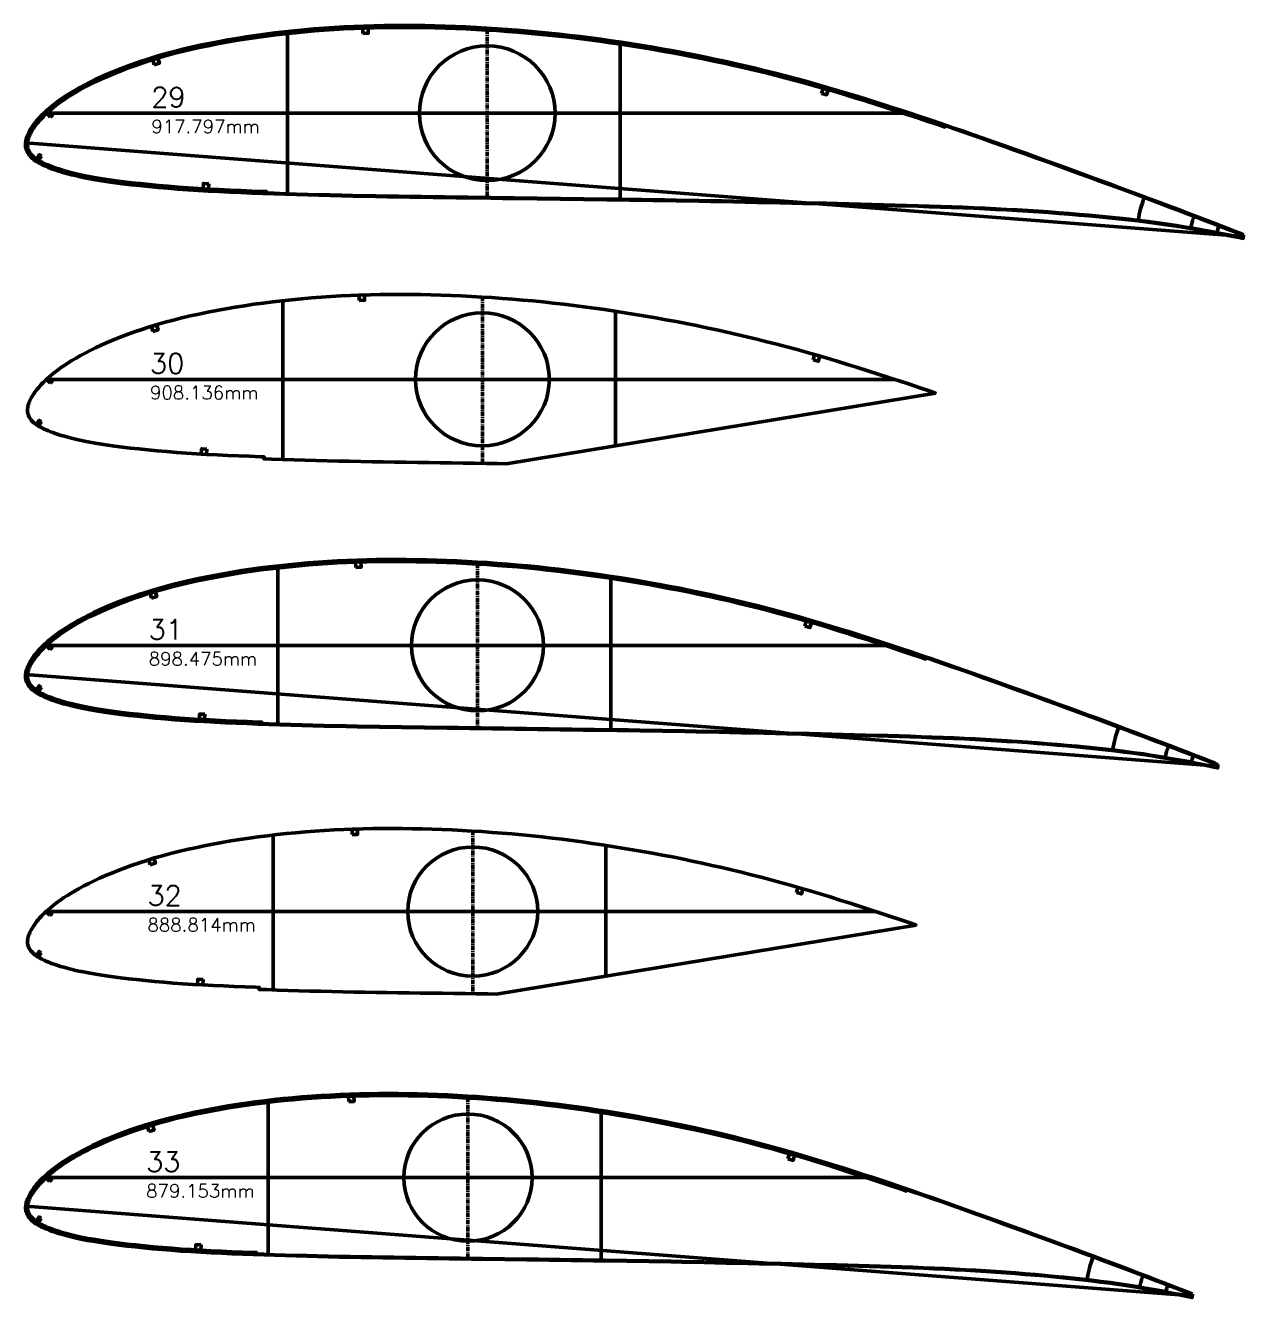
# Model space of a CAD drawing. Header units: metres. Extents: x -3 to 1074, y -15727 to -22.
# Drawn here: x -3 to 912, y -6790 to -5834 of the extents above; entities that cross this region are included whole.
import ezdxf
from ezdxf.enums import TextEntityAlignment as Align

# ---------------------------------------------------------------- set-up
doc = ezdxf.new("R2010")
doc.units = ezdxf.units.M
doc.linetypes.add('CENTER', pattern=[5.08, 3.175, -0.635, 0.635, -0.635])
for name, color, linetype, lineweight in [('FoilLayer', 7, 'Continuous', 50), ('StringerLayer', 7, 'Continuous', 50), ('SubLayer', 7, 'Continuous', 50), ('TextLayer', 7, 'Continuous', 50)]:
    doc.layers.add(name, color=color, linetype=linetype, lineweight=lineweight)
doc.styles.add('MSゴシック', font='romans')

msp = doc.modelspace()

# ---------------------------------------------------------------- linework, layer by layer
at = {"layer": 'FoilLayer'}
for points in [[(912.46, -5991.34), (909.73, -5990.22), (905.34, -5988.52), (900.58, -5986.64), (895.39, -5984.62), (889.72, -5982.46), (883.63, -5980.13), (877.18, -5977.66), (870.43, -5975.09), (863.49, -5972.44), (856.47, -5969.79), (849.41, -5967.18), (842.24, -5964.47), (834.99, -5961.72), (827.62, -5958.98), (820.12, -5956.21), (812.5, -5953.42), (804.73, -5950.57), (796.84, -5947.68), (788.86, -5944.77), (780.82, -5941.83), (772.76, -5938.89), (764.69, -5935.95), (756.62, -5933.03), (748.56, -5930.11), (740.5, -5927.22), (732.46, -5924.34), (724.44, -5921.48), (716.46, -5918.65), (708.5, -5915.86), (700.54, -5913.09), (692.6, -5910.35), (684.68, -5907.64), (676.78, -5904.97), (668.89, -5902.33), (661, -5899.72), (653.12, -5897.15), (645.23, -5894.6), (637.37, -5892.09), (629.56, -5889.61), (621.8, -5887.2), (614.09, -5884.84), (606.41, -5882.54), (598.76, -5880.3), (591.11, -5878.11), (583.48, -5875.98), (575.86, -5873.91), (568.25, -5871.89), (560.64, -5869.93), (553.02, -5868.03), (545.39, -5866.18), (537.75, -5864.38), (530.09, -5862.63), (522.42, -5860.93), (514.73, -5859.28), (507.03, -5857.69), (499.32, -5856.15), (491.59, -5854.65), (483.83, -5853.21), (476.05, -5851.81), (468.26, -5850.46), (460.46, -5849.16), (452.65, -5847.9), (444.85, -5846.69), (437.05, -5845.54), (429.26, -5844.44), (421.47, -5843.39), (413.69, -5842.39), (405.91, -5841.45), (398.13, -5840.57), (390.36, -5839.74), (382.58, -5838.97), (374.81, -5838.25), (367.04, -5837.59), (359.27, -5836.98), (351.5, -5836.44), (343.72, -5835.94), (335.94, -5835.5), (328.17, -5835.12), (320.41, -5834.79), (312.66, -5834.52), (304.92, -5834.31), (297.19, -5834.16), (289.48, -5834.06), (281.81, -5834.01), (274.18, -5834.03), (266.6, -5834.11), (259.06, -5834.26), (251.55, -5834.49), (244.04, -5834.79), (236.55, -5835.16), (229.07, -5835.59), (221.61, -5836.09), (214.17, -5836.66), (206.77, -5837.3), (199.4, -5838.01), (192.07, -5838.78), (184.79, -5839.62), (177.55, -5840.54), (170.37, -5841.52), (163.25, -5842.58), (156.19, -5843.71), (149.18, -5844.92), (142.22, -5846.21), (135.35, -5847.54), (128.6, -5848.93), (121.99, -5850.39), (115.5, -5851.92), (109.15, -5853.52), (102.92, -5855.2), (96.82, -5856.96), (90.85, -5858.78), (85.03, -5860.67), (79.37, -5862.6), (73.89, -5864.59), (68.59, -5866.62), (63.49, -5868.66), (58.63, -5870.7), (54.02, -5872.74), (49.66, -5874.75), (45.57, -5876.75), (41.74, -5878.73), (38.15, -5880.67), (34.81, -5882.56), (31.7, -5884.41), (28.8, -5886.2), (26.13, -5887.94), (23.64, -5889.63), (21.35, -5891.27), (19.23, -5892.88), (17.26, -5894.43), (15.43, -5895.95), (13.74, -5897.41), (12.17, -5898.84), (10.71, -5900.22), (9.35, -5901.57), (8.1, -5902.88), (6.93, -5904.16), (5.85, -5905.41), (4.85, -5906.63), (3.92, -5907.82), (3.07, -5908.98), (2.28, -5910.13), (1.54, -5911.24), (0.85, -5912.32), (0.24, -5913.4), (-0.3, -5914.46), (-0.8, -5915.5), (-1.26, -5916.52), (-1.65, -5917.52), (-1.97, -5918.52), (-2.24, -5919.5), (-2.46, -5920.47), (-2.63, -5921.42), (-2.74, -5922.36), (-2.8, -5923.28), (-2.79, -5924.22), (-2.71, -5925.17), (-2.54, -5926.12), (-2.3, -5927.07), (-1.97, -5928.01), (-1.56, -5928.94), (-1.07, -5929.86), (-0.49, -5930.75), (0.17, -5931.62), (0.9, -5932.47), (1.71, -5933.3), (2.59, -5934.1), (3.54, -5934.89), (4.56, -5935.65), (5.66, -5936.39), (6.84, -5937.1), (8.11, -5937.8), (9.45, -5938.48), (10.88, -5939.16), (12.4, -5939.85), (14.02, -5940.53), (15.75, -5941.22), (17.59, -5941.91), (19.55, -5942.61), (21.66, -5943.31), (23.93, -5944.01), (26.37, -5944.71), (29, -5945.43), (31.84, -5946.17), (34.91, -5946.92), (38.23, -5947.68), (41.84, -5948.44), (45.75, -5949.19), (49.99, -5949.94), (54.61, -5950.69), (59.6, -5951.45), (64.97, -5952.22), (70.7, -5952.97), (76.8, -5953.69), (83.25, -5954.4), (90.03, -5955.08), (97.08, -5955.75), (104.33, -5956.4), (111.73, -5957.01), (119.25, -5957.56), (126.92, -5958.05), (134.74, -5958.49), (142.71, -5958.91), (150.79, -5959.29), (158.97, -5959.65), (167.26, -5959.98), (175.63, -5960.31), (184.04, -5960.62), (192.45, -5960.92), (200.86, -5961.2), (209.29, -5961.44), (217.76, -5961.67), (226.27, -5961.88), (234.8, -5962.08), (243.32, -5962.28), (251.82, -5962.45), (260.35, -5962.59), (268.92, -5962.72), (277.52, -5962.84), (286.15, -5962.97), (294.79, -5963.1), (303.44, -5963.23), (312.12, -5963.35), (320.81, -5963.46), (329.52, -5963.58), (338.22, -5963.7), (346.93, -5963.83), (355.63, -5963.96), (364.33, -5964.08), (373.03, -5964.2), (381.73, -5964.31), (390.43, -5964.43), (399.14, -5964.55), (407.85, -5964.67), (416.55, -5964.8), (425.25, -5964.91), (433.95, -5965.03), (442.65, -5965.14), (451.35, -5965.25), (460.03, -5965.37), (468.7, -5965.49), (477.37, -5965.63), (486.04, -5965.77), (494.7, -5965.91), (503.35, -5966.07), (511.99, -5966.23), (520.63, -5966.41), (529.29, -5966.6), (537.97, -5966.8), (546.66, -5966.99), (555.35, -5967.17), (564.03, -5967.36), (572.71, -5967.55), (581.39, -5967.74), (590.07, -5967.95), (598.75, -5968.15), (607.41, -5968.35), (616.06, -5968.55), (624.69, -5968.76), (633.3, -5968.98), (641.91, -5969.22), (650.54, -5969.47), (659.15, -5969.71), (667.72, -5969.96), (676.22, -5970.22), (684.67, -5970.5), (693.08, -5970.81), (701.45, -5971.12), (709.74, -5971.45), (717.95, -5971.82), (726.1, -5972.23), (734.24, -5972.68), (742.35, -5973.16), (750.39, -5973.62), (758.27, -5974.08), (765.99, -5974.62), (773.69, -5975.25), (781.39, -5975.88), (789.01, -5976.49), (796.53, -5977.15), (804.01, -5977.9), (811.47, -5978.64), (818.85, -5979.34), (826.12, -5980.09), (833.35, -5980.96), (840.64, -5981.89), (847.88, -5982.82), (854.93, -5983.76), (861.83, -5984.83), (868.69, -5985.97), (875.43, -5987.13), (881.93, -5988.26), (888.13, -5989.38), (893.99, -5990.49), (899.48, -5991.53), (904.58, -5992.53), (909.28, -5993.47), (912.19, -5994.08)], [(912.29, -5991.75), (909.57, -5990.64), (905.17, -5988.94), (900.42, -5987.06), (895.23, -5985.04), (889.56, -5982.88), (883.47, -5980.56), (877.02, -5978.08), (870.27, -5975.51), (863.33, -5972.86), (856.32, -5970.22), (849.25, -5967.6), (842.08, -5964.89), (834.84, -5962.14), (827.46, -5959.4), (819.97, -5956.63), (812.34, -5953.84), (804.58, -5950.99), (796.69, -5948.1), (788.7, -5945.19), (780.67, -5942.25), (772.6, -5939.31), (764.53, -5936.37), (756.47, -5933.45), (748.41, -5930.54), (740.35, -5927.64), (732.31, -5924.76), (724.29, -5921.9), (716.31, -5919.08), (708.35, -5916.28), (700.39, -5913.51), (692.45, -5910.77), (688.53, -5909.43), (688.19, -5910.42), (684.2, -5909.06), (676.3, -5906.39), (668.42, -5903.75), (660.54, -5901.15), (652.66, -5898.58), (644.78, -5896.03), (636.92, -5893.52), (629.11, -5891.05), (621.36, -5888.63), (613.66, -5886.27), (605.99, -5883.98), (598.34, -5881.74), (590.71, -5879.56), (583.09, -5877.43), (575.48, -5875.36), (567.87, -5873.34), (560.27, -5871.38), (552.67, -5869.48), (545.05, -5867.64), (537.42, -5865.84), (529.77, -5864.09), (522.1, -5862.4), (514.43, -5860.75), (506.74, -5859.16), (499.04, -5857.62), (491.32, -5856.13), (483.57, -5854.69), (475.8, -5853.29), (468.01, -5851.94), (460.22, -5850.64), (452.42, -5849.38), (444.63, -5848.18), (436.84, -5847.02), (429.06, -5845.92), (421.28, -5844.88), (413.51, -5843.88), (405.74, -5842.94), (397.97, -5842.06), (390.21, -5841.23), (382.45, -5840.46), (374.69, -5839.74), (366.93, -5839.08), (359.17, -5838.48), (351.4, -5837.93), (343.63, -5837.44), (335.87, -5837), (328.11, -5836.62), (320.36, -5836.29), (312.62, -5836.02), (304.89, -5835.81), (297.17, -5835.66), (289.47, -5835.56), (281.81, -5835.51), (274.19, -5835.53), (266.63, -5835.61), (259.11, -5835.76), (251.61, -5835.99), (244.12, -5836.29), (236.63, -5836.66), (229.17, -5837.09), (221.72, -5837.59), (214.3, -5838.16), (206.91, -5838.79), (199.56, -5839.5), (192.24, -5840.27), (184.97, -5841.11), (177.76, -5842.02), (170.59, -5843), (163.49, -5844.06), (156.45, -5845.19), (149.45, -5846.4), (142.51, -5847.68), (135.65, -5849.01), (128.92, -5850.4), (122.33, -5851.85), (115.87, -5853.37), (109.54, -5854.97), (103.34, -5856.65), (97.26, -5858.39), (91.32, -5860.21), (85.52, -5862.08), (79.88, -5864.01), (74.42, -5865.99), (69.15, -5868.01), (64.07, -5870.04), (59.24, -5872.08), (54.65, -5874.1), (50.32, -5876.1), (46.26, -5878.09), (42.45, -5880.05), (38.89, -5881.97), (35.57, -5883.85), (32.49, -5885.68), (29.62, -5887.46), (26.97, -5889.18), (24.52, -5890.85), (22.25, -5892.47), (20.16, -5894.05), (18.22, -5895.59), (16.42, -5897.08), (14.75, -5898.53), (13.2, -5899.93), (11.76, -5901.29), (10.44, -5902.61), (9.21, -5903.89), (8.07, -5905.14), (7.01, -5906.36), (6.03, -5907.55), (5.13, -5908.71), (4.3, -5909.84), (3.53, -5910.96), (2.81, -5912.04), (2.16, -5913.07), (1.58, -5914.08), (1.05, -5915.11), (0.57, -5916.12), (0.14, -5917.06), (-0.22, -5917.98), (-0.52, -5918.91), (-0.77, -5919.84), (-0.98, -5920.73), (-1.14, -5921.6), (-1.24, -5922.47), (-1.3, -5923.28), (-1.3, -5924.09), (-1.23, -5924.91), (-1.09, -5925.74), (-0.88, -5926.57), (-0.59, -5927.41), (-0.24, -5928.23), (0.2, -5929.05), (0.71, -5929.85), (1.3, -5930.64), (1.98, -5931.42), (2.72, -5932.19), (3.54, -5932.95), (4.43, -5933.68), (5.39, -5934.4), (6.44, -5935.1), (7.57, -5935.79), (8.79, -5936.46), (10.1, -5937.13), (11.49, -5937.8), (12.99, -5938.46), (14.58, -5939.14), (16.28, -5939.82), (18.09, -5940.5), (20.02, -5941.19), (22.1, -5941.88), (24.35, -5942.57), (26.76, -5943.27), (29.38, -5943.98), (32.2, -5944.71), (35.24, -5945.46), (38.54, -5946.21), (42.12, -5946.96), (46.01, -5947.71), (50.24, -5948.46), (54.84, -5949.21), (59.81, -5949.97), (65.16, -5950.73), (70.88, -5951.48), (76.96, -5952.2), (83.4, -5952.9), (90.17, -5953.59), (97.21, -5954.26), (104.46, -5954.9), (111.84, -5955.51), (119.35, -5956.06), (127, -5956.55), (134.82, -5956.99), (142.78, -5957.41), (150.85, -5957.79), (159.03, -5958.15), (167.32, -5958.49), (175.68, -5958.81), (178.49, -5958.91), (178.45, -5959.96), (184.05, -5960.17), (192.46, -5960.47), (200.87, -5960.75), (209.3, -5960.99), (217.77, -5961.22), (226.28, -5961.43), (234.81, -5961.63), (243.32, -5961.83), (251.83, -5962), (260.36, -5962.14), (268.92, -5962.27), (277.53, -5962.39), (286.15, -5962.52), (294.8, -5962.65), (303.45, -5962.78), (312.13, -5962.9), (320.82, -5963.01), (329.52, -5963.13), (338.23, -5963.25), (346.93, -5963.38), (355.64, -5963.51), (364.34, -5963.63), (373.03, -5963.75), (381.74, -5963.86), (390.44, -5963.98), (399.15, -5964.1), (407.85, -5964.22), (416.56, -5964.35), (425.26, -5964.47), (433.96, -5964.58), (442.66, -5964.69), (451.35, -5964.8), (460.03, -5964.92), (468.71, -5965.04), (477.38, -5965.18), (486.05, -5965.32), (494.71, -5965.46), (503.36, -5965.62), (512, -5965.78), (520.64, -5965.96), (529.3, -5966.15), (537.98, -5966.35), (546.67, -5966.54), (555.36, -5966.73), (564.04, -5966.91), (572.72, -5967.1), (581.4, -5967.29), (590.08, -5967.5), (598.76, -5967.7), (607.42, -5967.9), (616.07, -5968.1), (624.7, -5968.31), (633.31, -5968.53), (641.93, -5968.77), (650.55, -5969.02), (659.16, -5969.27), (667.73, -5969.51), (676.24, -5969.77), (684.69, -5970.05), (693.1, -5970.36), (701.47, -5970.67), (709.76, -5971), (717.97, -5971.37), (726.13, -5971.78), (734.27, -5972.24), (742.38, -5972.71), (750.42, -5973.17), (758.3, -5973.63), (766.03, -5974.17), (773.73, -5974.8), (781.43, -5975.43), (789.05, -5976.04), (796.57, -5976.7), (804.05, -5977.45), (811.51, -5978.19), (818.9, -5978.89), (826.17, -5979.64), (833.41, -5980.51), (840.69, -5981.45), (847.94, -5982.38), (855, -5983.32), (861.9, -5984.39), (868.77, -5985.53), (875.5, -5986.68), (882.02, -5987.81), (888.21, -5988.94), (894.07, -5990.05), (899.57, -5991.09), (904.67, -5992.09), (909.38, -5993.03), (912.28, -5993.64)], [(680.94, -6110.33), (680.94, -6110.33), (676.99, -6108.98), (669.18, -6106.34), (661.38, -6103.73), (653.58, -6101.15), (645.78, -6098.61), (637.98, -6096.09), (630.21, -6093.6), (622.48, -6091.16), (614.82, -6088.77), (607.19, -6086.43), (599.61, -6084.16), (592.04, -6081.95), (584.49, -6079.79), (576.95, -6077.68), (569.41, -6075.63), (561.89, -6073.64), (554.37, -6071.7), (546.85, -6069.82), (539.31, -6067.99), (531.76, -6066.21), (524.19, -6064.49), (516.6, -6062.81), (509.01, -6061.18), (501.4, -6059.6), (493.78, -6058.08), (486.14, -6056.61), (478.48, -6055.18), (470.79, -6053.8), (463.08, -6052.46), (455.37, -6051.17), (447.66, -6049.93), (439.95, -6048.74), (432.24, -6047.6), (424.54, -6046.51), (416.84, -6045.47), (409.15, -6044.49), (401.46, -6043.56), (393.78, -6042.69), (386.1, -6041.87), (378.42, -6041.1), (370.74, -6040.39), (363.06, -6039.74), (355.39, -6039.14), (347.7, -6038.6), (340.02, -6038.12), (332.33, -6037.68), (324.65, -6037.3), (316.98, -6036.98), (309.33, -6036.71), (301.68, -6036.5), (294.04, -6036.35), (286.43, -6036.25), (278.84, -6036.21), (271.31, -6036.22), (263.82, -6036.3), (256.38, -6036.45), (248.96, -6036.68), (241.55, -6036.98), (234.14, -6037.34), (226.76, -6037.77), (219.39, -6038.26), (212.05, -6038.83), (204.73, -6039.45), (197.46, -6040.15), (190.22, -6040.91), (183.03, -6041.75), (175.89, -6042.65), (168.8, -6043.62), (161.77, -6044.66), (154.8, -6045.78), (147.88, -6046.98), (141.01, -6048.24), (134.23, -6049.56), (127.57, -6050.94), (121.05, -6052.37), (114.65, -6053.88), (108.39, -6055.46), (102.25, -6057.12), (96.24, -6058.85), (90.36, -6060.64), (84.62, -6062.5), (79.05, -6064.41), (73.64, -6066.37), (68.42, -6068.36), (63.41, -6070.37), (58.62, -6072.38), (54.08, -6074.38), (49.8, -6076.37), (45.78, -6078.33), (42.01, -6080.27), (38.49, -6082.17), (35.21, -6084.04), (32.15, -6085.85), (29.32, -6087.6), (26.69, -6089.31), (24.27, -6090.96), (22.03, -6092.56), (19.96, -6094.13), (18.04, -6095.65), (16.25, -6097.12), (14.6, -6098.55), (13.07, -6099.94), (11.65, -6101.28), (10.34, -6102.59), (9.12, -6103.86), (7.99, -6105.1), (6.95, -6106.31), (5.98, -6107.48), (5.09, -6108.62), (4.27, -6109.74), (3.5, -6110.85), (2.79, -6111.92), (2.15, -6112.94), (1.58, -6113.94), (1.06, -6114.96), (0.58, -6115.95), (0.15, -6116.89), (-0.21, -6117.8), (-0.5, -6118.72), (-0.75, -6119.63), (-0.95, -6120.52), (-1.11, -6121.37), (-1.21, -6122.24), (-1.27, -6123.03), (-1.27, -6123.84), (-1.2, -6124.64), (-1.07, -6125.46), (-0.85, -6126.29), (-0.57, -6127.11), (-0.22, -6127.93), (0.21, -6128.73), (0.71, -6129.52), (1.3, -6130.31), (1.97, -6131.08), (2.7, -6131.84), (3.51, -6132.59), (4.39, -6133.32), (5.35, -6134.03), (6.38, -6134.72), (7.5, -6135.4), (8.7, -6136.06), (10, -6136.72), (11.38, -6137.38), (12.86, -6138.04), (14.43, -6138.71), (16.11, -6139.38), (17.9, -6140.06), (19.82, -6140.74), (21.87, -6141.42), (24.09, -6142.1), (26.49, -6142.79), (29.07, -6143.5), (31.86, -6144.23), (34.88, -6144.96), (38.14, -6145.71), (41.68, -6146.45), (45.52, -6147.19), (49.71, -6147.93), (54.26, -6148.67), (59.19, -6149.43), (64.48, -6150.18), (70.13, -6150.92), (76.15, -6151.64), (82.52, -6152.33), (89.22, -6153.01), (96.19, -6153.67), (103.36, -6154.31), (110.67, -6154.91), (118.1, -6155.45), (125.66, -6155.94), (133.4, -6156.38), (141.28, -6156.79), (149.27, -6157.17), (157.36, -6157.52), (165.56, -6157.85), (173.84, -6158.17), (176.61, -6158.28), (176.56, -6159.78), (182.1, -6159.99), (190.42, -6160.28), (198.74, -6160.56), (207.09, -6160.8), (215.47, -6161.02), (223.89, -6161.23), (232.33, -6161.43), (240.75, -6161.62), (249.17, -6161.79), (257.61, -6161.93), (266.09, -6162.06), (274.6, -6162.18), (283.13, -6162.3), (291.69, -6162.44), (300.25, -6162.56), (308.83, -6162.68), (317.44, -6162.79), (326.05, -6162.91), (334.66, -6163.03), (343.28, -6163.16), (351.89, -6163.28), (358.44, -6163.38), (680.94, -6110.33)], [(893.25, -6389.42), (890.58, -6388.33), (886.28, -6386.66), (881.62, -6384.82), (876.54, -6382.84), (870.99, -6380.72), (865.03, -6378.45), (858.71, -6376.03), (852.11, -6373.51), (845.31, -6370.92), (838.44, -6368.32), (831.53, -6365.77), (824.51, -6363.12), (817.41, -6360.42), (810.19, -6357.74), (802.86, -6355.02), (795.39, -6352.3), (787.79, -6349.51), (780.06, -6346.68), (772.25, -6343.82), (764.38, -6340.95), (756.49, -6338.07), (748.59, -6335.19), (740.69, -6332.33), (732.8, -6329.48), (724.91, -6326.64), (717.04, -6323.82), (709.19, -6321.02), (701.38, -6318.26), (693.58, -6315.52), (685.79, -6312.81), (678.02, -6310.13), (670.27, -6307.48), (662.53, -6304.86), (654.81, -6302.28), (647.09, -6299.73), (639.37, -6297.21), (631.65, -6294.72), (623.95, -6292.26), (616.3, -6289.83), (608.71, -6287.47), (601.16, -6285.16), (593.64, -6282.91), (586.15, -6280.71), (578.67, -6278.57), (571.2, -6276.49), (563.74, -6274.46), (556.28, -6272.48), (548.84, -6270.56), (541.38, -6268.7), (533.91, -6266.89), (526.43, -6265.13), (518.93, -6263.42), (511.42, -6261.75), (503.89, -6260.14), (496.36, -6258.58), (488.81, -6257.07), (481.24, -6255.61), (473.65, -6254.2), (466.03, -6252.83), (458.4, -6251.51), (450.76, -6250.23), (443.12, -6249), (435.49, -6247.82), (427.85, -6246.69), (420.22, -6245.61), (412.6, -6244.58), (404.98, -6243.61), (397.36, -6242.69), (389.75, -6241.82), (382.14, -6241.01), (374.53, -6240.25), (366.92, -6239.55), (359.32, -6238.9), (351.71, -6238.31), (344.1, -6237.77), (336.48, -6237.29), (328.87, -6236.86), (321.26, -6236.49), (313.66, -6236.17), (306.08, -6235.9), (298.5, -6235.69), (290.93, -6235.54), (283.39, -6235.45), (275.88, -6235.4), (268.41, -6235.42), (260.99, -6235.5), (253.61, -6235.65), (246.25, -6235.87), (238.91, -6236.16), (231.57, -6236.52), (224.25, -6236.95), (216.94, -6237.44), (209.67, -6238), (202.42, -6238.62), (195.2, -6239.31), (188.03, -6240.07), (180.9, -6240.89), (173.81, -6241.79), (166.78, -6242.75), (159.81, -6243.78), (152.9, -6244.89), (146.04, -6246.08), (139.23, -6247.34), (132.5, -6248.65), (125.89, -6250.01), (119.42, -6251.43), (113.07, -6252.93), (106.85, -6254.5), (100.76, -6256.15), (94.78, -6257.86), (88.94, -6259.65), (83.24, -6261.49), (77.7, -6263.39), (72.33, -6265.34), (67.14, -6267.32), (62.16, -6269.32), (57.4, -6271.32), (52.88, -6273.31), (48.62, -6275.29), (44.61, -6277.24), (40.86, -6279.17), (37.35, -6281.07), (34.07, -6282.93), (31.03, -6284.74), (28.2, -6286.49), (25.58, -6288.19), (23.15, -6289.85), (20.9, -6291.46), (18.82, -6293.03), (16.9, -6294.55), (15.11, -6296.03), (13.45, -6297.47), (11.91, -6298.86), (10.48, -6300.22), (9.16, -6301.54), (7.93, -6302.82), (6.79, -6304.07), (5.73, -6305.3), (4.75, -6306.49), (3.84, -6307.65), (3, -6308.8), (2.23, -6309.91), (1.51, -6311), (0.84, -6312.06), (0.24, -6313.12), (-0.29, -6314.16), (-0.78, -6315.17), (-1.23, -6316.17), (-1.62, -6317.15), (-1.93, -6318.13), (-2.19, -6319.09), (-2.41, -6320.04), (-2.57, -6320.97), (-2.68, -6321.89), (-2.74, -6322.79), (-2.73, -6323.71), (-2.65, -6324.64), (-2.49, -6325.57), (-2.25, -6326.5), (-1.93, -6327.42), (-1.52, -6328.33), (-1.04, -6329.23), (-0.48, -6330.1), (0.16, -6330.96), (0.88, -6331.79), (1.67, -6332.6), (2.53, -6333.39), (3.46, -6334.15), (4.46, -6334.9), (5.54, -6335.62), (6.7, -6336.32), (7.94, -6337), (9.25, -6337.67), (10.65, -6338.34), (12.14, -6339.01), (13.73, -6339.68), (15.42, -6340.35), (17.22, -6341.03), (19.14, -6341.72), (21.21, -6342.4), (23.42, -6343.08), (25.81, -6343.77), (28.39, -6344.48), (31.17, -6345.2), (34.18, -6345.93), (37.43, -6346.67), (40.95, -6347.42), (44.78, -6348.15), (48.94, -6348.89), (53.46, -6349.62), (58.35, -6350.37), (63.6, -6351.12), (69.21, -6351.85), (75.18, -6352.56), (81.5, -6353.25), (88.13, -6353.92), (95.04, -6354.58), (102.14, -6355.21), (109.38, -6355.81), (116.74, -6356.35), (124.24, -6356.83), (131.9, -6357.26), (139.7, -6357.67), (147.61, -6358.05), (155.63, -6358.39), (163.74, -6358.72), (171.93, -6359.04), (180.16, -6359.35), (188.4, -6359.64), (196.63, -6359.91), (204.88, -6360.15), (213.18, -6360.37), (221.51, -6360.58), (229.85, -6360.78), (238.19, -6360.96), (246.52, -6361.13), (254.87, -6361.27), (263.26, -6361.4), (271.68, -6361.52), (280.12, -6361.64), (288.59, -6361.77), (297.06, -6361.9), (305.55, -6362.01), (314.06, -6362.13), (322.58, -6362.24), (331.1, -6362.36), (339.62, -6362.48), (348.15, -6362.61), (356.66, -6362.73), (365.17, -6362.85), (373.69, -6362.96), (382.22, -6363.07), (390.74, -6363.19), (399.26, -6363.31), (407.78, -6363.43), (416.3, -6363.55), (424.82, -6363.66), (433.33, -6363.77), (441.84, -6363.88), (450.34, -6363.99), (458.83, -6364.11), (467.32, -6364.25), (475.81, -6364.38), (484.29, -6364.53), (492.75, -6364.68), (501.21, -6364.84), (509.67, -6365.01), (518.15, -6365.2), (526.65, -6365.39), (535.15, -6365.58), (543.65, -6365.76), (552.16, -6365.94), (560.66, -6366.12), (569.15, -6366.32), (577.65, -6366.52), (586.14, -6366.72), (594.63, -6366.91), (603.09, -6367.11), (611.54, -6367.31), (619.97, -6367.53), (628.4, -6367.76), (636.84, -6368.01), (645.27, -6368.25), (653.66, -6368.49), (661.99, -6368.74), (670.26, -6369.02), (678.49, -6369.32), (686.69, -6369.63), (694.8, -6369.95), (702.83, -6370.31), (710.82, -6370.71), (718.79, -6371.15), (726.72, -6371.62), (734.59, -6372.07), (742.31, -6372.52), (749.87, -6373.05), (757.4, -6373.67), (764.94, -6374.28), (772.4, -6374.88), (779.76, -6375.53), (787.08, -6376.26), (794.38, -6376.99), (801.61, -6377.67), (808.73, -6378.4), (815.81, -6379.25), (822.94, -6380.17), (830.03, -6381.08), (836.93, -6382), (843.68, -6383.05), (850.4, -6384.16), (857, -6385.29), (863.37, -6386.4), (869.43, -6387.5), (875.17, -6388.59), (880.54, -6389.6), (885.54, -6390.58), (890.14, -6391.5), (892.99, -6392.1)], [(893.08, -6389.83), (890.41, -6388.74), (886.11, -6387.08), (881.46, -6385.24), (876.38, -6383.26), (870.83, -6381.14), (864.87, -6378.87), (858.55, -6376.45), (851.95, -6373.93), (845.15, -6371.34), (838.29, -6368.75), (831.37, -6366.19), (824.35, -6363.54), (817.26, -6360.84), (810.04, -6358.16), (802.7, -6355.45), (795.24, -6352.72), (787.63, -6349.93), (779.91, -6347.1), (772.1, -6344.25), (764.23, -6341.37), (756.33, -6338.49), (748.44, -6335.62), (740.54, -6332.75), (732.65, -6329.9), (724.76, -6327.07), (716.89, -6324.25), (709.04, -6321.45), (701.23, -6318.68), (693.43, -6315.95), (685.64, -6313.24), (677.87, -6310.56), (674.03, -6309.24), (673.69, -6310.23), (669.79, -6308.9), (662.06, -6306.28), (654.34, -6303.7), (646.62, -6301.15), (638.91, -6298.64), (631.19, -6296.15), (623.5, -6293.69), (615.86, -6291.27), (608.27, -6288.9), (600.73, -6286.59), (593.22, -6284.35), (585.74, -6282.15), (578.27, -6280.02), (570.81, -6277.94), (563.35, -6275.91), (555.91, -6273.93), (548.47, -6272.02), (541.03, -6270.16), (533.57, -6268.35), (526.1, -6266.59), (518.61, -6264.88), (511.1, -6263.22), (503.59, -6261.61), (496.07, -6260.05), (488.53, -6258.54), (480.97, -6257.08), (473.38, -6255.67), (465.78, -6254.31), (458.15, -6252.98), (450.52, -6251.71), (442.9, -6250.48), (435.27, -6249.3), (427.64, -6248.17), (420.02, -6247.09), (412.41, -6246.07), (404.8, -6245.1), (397.19, -6244.18), (389.59, -6243.31), (381.99, -6242.5), (374.39, -6241.75), (366.8, -6241.04), (359.2, -6240.4), (351.61, -6239.81), (344, -6239.27), (336.4, -6238.79), (328.8, -6238.36), (321.2, -6237.99), (313.61, -6237.67), (306.04, -6237.4), (298.47, -6237.19), (290.91, -6237.04), (283.38, -6236.95), (275.88, -6236.9), (268.42, -6236.92), (261.02, -6237), (253.65, -6237.14), (246.31, -6237.37), (238.98, -6237.66), (231.65, -6238.02), (224.35, -6238.44), (217.06, -6238.94), (209.79, -6239.49), (202.56, -6240.11), (195.36, -6240.8), (188.2, -6241.56), (181.08, -6242.38), (174.02, -6243.27), (167, -6244.24), (160.05, -6245.27), (153.16, -6246.37), (146.31, -6247.56), (139.52, -6248.81), (132.81, -6250.12), (126.22, -6251.47), (119.76, -6252.89), (113.44, -6254.39), (107.24, -6255.95), (101.17, -6257.59), (95.22, -6259.3), (89.4, -6261.08), (83.73, -6262.91), (78.21, -6264.8), (72.87, -6266.74), (67.7, -6268.71), (62.74, -6270.7), (58, -6272.69), (53.51, -6274.67), (49.28, -6276.63), (45.3, -6278.58), (41.57, -6280.49), (38.09, -6282.38), (34.84, -6284.22), (31.82, -6286.01), (29.02, -6287.75), (26.42, -6289.43), (24.02, -6291.07), (21.8, -6292.66), (19.75, -6294.2), (17.85, -6295.71), (16.09, -6297.17), (14.46, -6298.58), (12.94, -6299.95), (11.54, -6301.28), (10.24, -6302.57), (9.04, -6303.83), (7.92, -6305.05), (6.89, -6306.25), (5.93, -6307.41), (5.05, -6308.54), (4.23, -6309.65), (3.48, -6310.74), (2.78, -6311.8), (2.14, -6312.81), (1.57, -6313.8), (1.06, -6314.8), (0.58, -6315.79), (0.16, -6316.72), (-0.19, -6317.61), (-0.48, -6318.52), (-0.73, -6319.43), (-0.93, -6320.3), (-1.08, -6321.15), (-1.18, -6322), (-1.24, -6322.79), (-1.24, -6323.58), (-1.18, -6324.38), (-1.04, -6325.19), (-0.83, -6326), (-0.55, -6326.82), (-0.2, -6327.62), (0.22, -6328.42), (0.72, -6329.2), (1.3, -6329.98), (1.96, -6330.74), (2.69, -6331.49), (3.49, -6332.23), (4.36, -6332.95), (5.3, -6333.65), (6.32, -6334.34), (7.43, -6335.01), (8.62, -6335.67), (9.9, -6336.32), (11.27, -6336.97), (12.73, -6337.62), (14.28, -6338.28), (15.95, -6338.95), (17.72, -6339.62), (19.61, -6340.29), (21.65, -6340.96), (23.84, -6341.64), (26.21, -6342.32), (28.77, -6343.02), (31.53, -6343.74), (34.51, -6344.47), (37.74, -6345.21), (41.24, -6345.94), (45.04, -6346.68), (49.18, -6347.41), (53.69, -6348.14), (58.56, -6348.89), (63.79, -6349.63), (69.39, -6350.36), (75.34, -6351.07), (81.65, -6351.76), (88.28, -6352.43), (95.17, -6353.08), (102.26, -6353.72), (109.49, -6354.31), (116.84, -6354.85), (124.33, -6355.33), (131.98, -6355.76), (139.78, -6356.17), (147.68, -6356.55), (155.69, -6356.9), (163.8, -6357.22), (171.99, -6357.54), (174.74, -6357.64), (174.7, -6358.69), (180.18, -6358.9), (188.41, -6359.19), (196.64, -6359.46), (204.89, -6359.7), (213.19, -6359.92), (221.52, -6360.13), (229.86, -6360.33), (238.2, -6360.51), (246.53, -6360.68), (254.88, -6360.82), (263.26, -6360.95), (271.69, -6361.07), (280.13, -6361.19), (288.59, -6361.32), (297.06, -6361.45), (305.55, -6361.56), (314.07, -6361.68), (322.59, -6361.79), (331.11, -6361.91), (339.63, -6362.03), (348.15, -6362.16), (356.67, -6362.28), (365.18, -6362.4), (373.7, -6362.51), (382.22, -6362.62), (390.74, -6362.74), (399.27, -6362.86), (407.79, -6362.98), (416.3, -6363.1), (424.82, -6363.21), (433.34, -6363.32), (441.85, -6363.43), (450.35, -6363.54), (458.84, -6363.66), (467.33, -6363.8), (475.82, -6363.93), (484.29, -6364.08), (492.76, -6364.23), (501.22, -6364.39), (509.68, -6364.56), (518.16, -6364.75), (526.66, -6364.94), (535.16, -6365.13), (543.66, -6365.31), (552.17, -6365.49), (560.67, -6365.67), (569.16, -6365.87), (577.66, -6366.07), (586.15, -6366.27), (594.64, -6366.46), (603.1, -6366.66), (611.55, -6366.86), (619.98, -6367.08), (628.41, -6367.31), (636.85, -6367.56), (645.28, -6367.8), (653.67, -6368.04), (662, -6368.29), (670.27, -6368.57), (678.51, -6368.87), (686.7, -6369.18), (694.82, -6369.5), (702.85, -6369.86), (710.84, -6370.26), (718.81, -6370.71), (726.75, -6371.17), (734.62, -6371.62), (742.34, -6372.07), (749.9, -6372.6), (757.44, -6373.22), (764.98, -6373.83), (772.44, -6374.43), (779.8, -6375.08), (787.12, -6375.81), (794.43, -6376.54), (801.66, -6377.22), (808.78, -6377.95), (815.87, -6378.81), (823, -6379.72), (830.09, -6380.63), (837, -6381.55), (843.76, -6382.6), (850.48, -6383.72), (857.07, -6384.85), (863.45, -6385.96), (869.51, -6387.06), (875.25, -6388.15), (880.63, -6389.16), (885.63, -6390.14), (890.23, -6391.06), (893.08, -6391.66)], [(666.44, -6510.14), (666.44, -6510.14), (662.58, -6508.82), (654.93, -6506.23), (647.3, -6503.68), (639.66, -6501.16), (632.03, -6498.67), (624.4, -6496.2), (616.79, -6493.77), (609.23, -6491.37), (601.73, -6489.03), (594.27, -6486.75), (586.84, -6484.53), (579.44, -6482.36), (572.04, -6480.25), (564.66, -6478.19), (557.29, -6476.18), (549.93, -6474.23), (542.57, -6472.33), (535.21, -6470.49), (527.83, -6468.7), (520.44, -6466.96), (513.03, -6465.27), (505.6, -6463.63), (498.17, -6462.04), (490.73, -6460.5), (483.27, -6459), (475.79, -6457.56), (468.29, -6456.17), (460.76, -6454.81), (453.22, -6453.51), (445.68, -6452.24), (438.13, -6451.03), (430.58, -6449.86), (423.04, -6448.74), (415.5, -6447.68), (407.97, -6446.66), (400.44, -6445.7), (392.92, -6444.79), (385.4, -6443.94), (377.88, -6443.14), (370.36, -6442.39), (362.85, -6441.69), (355.34, -6441.05), (347.82, -6440.47), (340.3, -6439.94), (332.78, -6439.46), (325.26, -6439.04), (317.74, -6438.67), (310.24, -6438.35), (302.74, -6438.09), (295.26, -6437.89), (287.79, -6437.74), (280.33, -6437.64), (272.91, -6437.6), (265.54, -6437.61), (258.21, -6437.69), (250.93, -6437.84), (243.67, -6438.06), (236.41, -6438.35), (229.16, -6438.7), (221.93, -6439.12), (214.73, -6439.61), (207.54, -6440.16), (200.38, -6440.77), (193.26, -6441.45), (186.18, -6442.2), (179.14, -6443.02), (172.15, -6443.9), (165.21, -6444.85), (158.33, -6445.87), (151.51, -6446.96), (144.74, -6448.14), (138.02, -6449.38), (131.38, -6450.67), (124.86, -6452.01), (118.48, -6453.42), (112.22, -6454.89), (106.09, -6456.44), (100.09, -6458.06), (94.2, -6459.75), (88.45, -6461.51), (82.83, -6463.33), (77.38, -6465.19), (72.09, -6467.11), (66.98, -6469.06), (62.07, -6471.03), (57.38, -6473), (52.94, -6474.96), (48.75, -6476.9), (44.82, -6478.82), (41.13, -6480.72), (37.69, -6482.58), (34.47, -6484.4), (31.48, -6486.18), (28.71, -6487.89), (26.14, -6489.56), (23.77, -6491.18), (21.58, -6492.75), (19.55, -6494.28), (17.67, -6495.77), (15.93, -6497.21), (14.31, -6498.61), (12.81, -6499.96), (11.43, -6501.28), (10.14, -6502.56), (8.95, -6503.8), (7.85, -6505.01), (6.83, -6506.19), (5.88, -6507.34), (5.01, -6508.46), (4.2, -6509.55), (3.45, -6510.64), (2.76, -6511.68), (2.13, -6512.68), (1.57, -6513.66), (1.06, -6514.65), (0.59, -6515.63), (0.18, -6516.54), (-0.17, -6517.43), (-0.46, -6518.33), (-0.7, -6519.22), (-0.9, -6520.08), (-1.05, -6520.92), (-1.16, -6521.76), (-1.21, -6522.54), (-1.21, -6523.33), (-1.15, -6524.11), (-1.01, -6524.91), (-0.81, -6525.72), (-0.53, -6526.52), (-0.19, -6527.32), (0.23, -6528.1), (0.72, -6528.88), (1.3, -6529.64), (1.95, -6530.4), (2.67, -6531.14), (3.46, -6531.87), (4.32, -6532.58), (5.25, -6533.28), (6.26, -6533.95), (7.35, -6534.62), (8.53, -6535.27), (9.8, -6535.91), (11.15, -6536.56), (12.6, -6537.21), (14.14, -6537.86), (15.78, -6538.51), (17.53, -6539.18), (19.41, -6539.84), (21.42, -6540.51), (23.59, -6541.18), (25.93, -6541.85), (28.46, -6542.55), (31.19, -6543.25), (34.14, -6543.98), (37.33, -6544.7), (40.8, -6545.43), (44.56, -6546.16), (48.66, -6546.88), (53.11, -6547.61), (57.93, -6548.34), (63.11, -6549.08), (68.64, -6549.81), (74.53, -6550.51), (80.77, -6551.19), (87.33, -6551.85), (94.15, -6552.5), (101.16, -6553.12), (108.31, -6553.71), (115.58, -6554.24), (122.99, -6554.72), (130.56, -6555.15), (138.27, -6555.55), (146.09, -6555.92), (154.01, -6556.27), (162.04, -6556.59), (170.14, -6556.9), (172.86, -6557.01), (172.8, -6558.51), (178.22, -6558.71), (186.37, -6559), (194.51, -6559.27), (202.68, -6559.5), (210.88, -6559.72), (219.13, -6559.93), (227.38, -6560.12), (235.63, -6560.31), (243.87, -6560.47), (252.13, -6560.62), (260.42, -6560.74), (268.76, -6560.86), (277.11, -6560.98), (285.48, -6561.11), (293.86, -6561.23), (302.26, -6561.35), (310.68, -6561.46), (319.11, -6561.57), (327.54, -6561.69), (335.97, -6561.81), (344.4, -6561.94), (350.82, -6562.03), (666.44, -6510.14)], [(874.04, -6787.49), (871.42, -6786.43), (867.22, -6784.79), (862.66, -6782.99), (857.69, -6781.06), (852.26, -6778.99), (846.42, -6776.76), (840.25, -6774.39), (833.78, -6771.93), (827.13, -6769.39), (820.41, -6766.86), (813.64, -6764.35), (806.78, -6761.76), (799.83, -6759.12), (792.77, -6756.5), (785.59, -6753.84), (778.29, -6751.17), (770.85, -6748.44), (763.29, -6745.67), (755.64, -6742.88), (747.94, -6740.07), (740.22, -6737.25), (732.49, -6734.44), (724.76, -6731.63), (717.04, -6728.85), (709.32, -6726.07), (701.62, -6723.31), (693.94, -6720.57), (686.3, -6717.87), (678.66, -6715.19), (671.04, -6712.54), (663.44, -6709.91), (655.85, -6707.32), (648.28, -6704.76), (640.72, -6702.23), (633.17, -6699.73), (625.62, -6697.27), (618.07, -6694.83), (610.53, -6692.42), (603.05, -6690.05), (595.62, -6687.74), (588.23, -6685.48), (580.88, -6683.27), (573.54, -6681.13), (566.23, -6679.04), (558.92, -6677), (551.61, -6675.01), (544.32, -6673.07), (537.03, -6671.2), (529.74, -6669.37), (522.43, -6667.6), (515.11, -6665.88), (507.77, -6664.2), (500.42, -6662.58), (493.06, -6661), (485.69, -6659.47), (478.3, -6657.99), (470.89, -6656.56), (463.46, -6655.18), (456.01, -6653.84), (448.54, -6652.55), (441.07, -6651.3), (433.59, -6650.09), (426.12, -6648.94), (418.65, -6647.83), (411.18, -6646.78), (403.72, -6645.77), (396.27, -6644.82), (388.82, -6643.92), (381.37, -6643.07), (373.92, -6642.28), (366.47, -6641.54), (359.03, -6640.85), (351.59, -6640.22), (344.15, -6639.64), (336.7, -6639.11), (329.25, -6638.64), (321.8, -6638.22), (314.35, -6637.85), (306.92, -6637.54), (299.49, -6637.28), (292.08, -6637.08), (284.68, -6636.93), (277.29, -6636.83), (269.94, -6636.79), (262.63, -6636.81), (255.37, -6636.88), (248.15, -6637.03), (240.96, -6637.25), (233.77, -6637.54), (226.59, -6637.89), (219.42, -6638.3), (212.28, -6638.78), (205.16, -6639.33), (198.06, -6639.94), (191, -6640.62), (183.98, -6641.36), (177.01, -6642.16), (170.08, -6643.04), (163.2, -6643.98), (156.38, -6644.99), (149.61, -6646.08), (142.9, -6647.24), (136.24, -6648.47), (129.65, -6649.75), (123.19, -6651.08), (116.85, -6652.48), (110.64, -6653.94), (104.55, -6655.48), (98.59, -6657.09), (92.75, -6658.77), (87.03, -6660.52), (81.45, -6662.32), (76.03, -6664.18), (70.78, -6666.08), (65.7, -6668.02), (60.82, -6669.98), (56.16, -6671.94), (51.74, -6673.88), (47.57, -6675.82), (43.65, -6677.73), (39.98, -6679.62), (36.55, -6681.48), (33.34, -6683.3), (30.36, -6685.06), (27.59, -6686.78), (25.03, -6688.45), (22.65, -6690.07), (20.45, -6691.64), (18.42, -6693.18), (16.53, -6694.67), (14.78, -6696.12), (13.16, -6697.52), (11.65, -6698.89), (10.26, -6700.21), (8.96, -6701.5), (7.76, -6702.76), (6.64, -6703.99), (5.61, -6705.18), (4.65, -6706.35), (3.76, -6707.49), (2.94, -6708.61), (2.18, -6709.7), (1.47, -6710.77), (0.82, -6711.81), (0.23, -6712.83), (-0.29, -6713.85), (-0.77, -6714.85), (-1.21, -6715.82), (-1.58, -6716.78), (-1.89, -6717.74), (-2.14, -6718.68), (-2.35, -6719.61), (-2.51, -6720.52), (-2.62, -6721.41), (-2.68, -6722.3), (-2.67, -6723.2), (-2.6, -6724.11), (-2.44, -6725.02), (-2.2, -6725.93), (-1.88, -6726.83), (-1.49, -6727.72), (-1.02, -6728.6), (-0.47, -6729.46), (0.16, -6730.29), (0.86, -6731.1), (1.64, -6731.9), (2.48, -6732.67), (3.39, -6733.42), (4.37, -6734.15), (5.42, -6734.85), (6.56, -6735.54), (7.76, -6736.21), (9.05, -6736.86), (10.42, -6737.52), (11.88, -6738.17), (13.43, -6738.82), (15.08, -6739.48), (16.85, -6740.15), (18.73, -6740.82), (20.75, -6741.49), (22.92, -6742.15), (25.26, -6742.83), (27.78, -6743.52), (30.5, -6744.22), (33.44, -6744.94), (36.62, -6745.67), (40.07, -6746.4), (43.82, -6747.12), (47.89, -6747.83), (52.31, -6748.56), (57.09, -6749.29), (62.23, -6750.02), (67.72, -6750.74), (73.56, -6751.43), (79.74, -6752.11), (86.24, -6752.76), (92.99, -6753.4), (99.94, -6754.02), (107.03, -6754.61), (114.23, -6755.13), (121.57, -6755.6), (129.07, -6756.03), (136.7, -6756.43), (144.44, -6756.8), (152.28, -6757.14), (160.22, -6757.46), (168.23, -6757.77), (176.29, -6758.07), (184.35, -6758.36), (192.4, -6758.62), (200.48, -6758.86), (208.59, -6759.07), (216.74, -6759.27), (224.91, -6759.47), (233.07, -6759.65), (241.22, -6759.82), (249.39, -6759.96), (257.59, -6760.08), (265.84, -6760.19), (274.1, -6760.32), (282.38, -6760.44), (290.67, -6760.57), (298.98, -6760.68), (307.31, -6760.79), (315.64, -6760.9), (323.98, -6761.02), (332.32, -6761.14), (340.66, -6761.26), (348.99, -6761.38), (357.32, -6761.5), (365.66, -6761.6), (374, -6761.71), (382.33, -6761.83), (390.67, -6761.95), (399.01, -6762.07), (407.35, -6762.18), (415.68, -6762.29), (424.02, -6762.39), (432.34, -6762.5), (440.66, -6762.61), (448.96, -6762.74), (457.27, -6762.86), (465.58, -6763), (473.87, -6763.14), (482.16, -6763.29), (490.43, -6763.44), (498.71, -6763.62), (507.01, -6763.8), (515.32, -6763.99), (523.64, -6764.17), (531.96, -6764.35), (540.29, -6764.52), (548.6, -6764.7), (556.91, -6764.89), (565.22, -6765.09), (573.54, -6765.28), (581.84, -6765.47), (590.12, -6765.66), (598.39, -6765.86), (606.64, -6766.08), (614.89, -6766.31), (623.15, -6766.54), (631.39, -6766.78), (639.6, -6767.02), (647.75, -6767.27), (655.84, -6767.53), (663.9, -6767.83), (671.92, -6768.13), (679.86, -6768.45), (687.72, -6768.8), (695.53, -6769.19), (703.33, -6769.62), (711.1, -6770.08), (718.79, -6770.52), (726.34, -6770.96), (733.74, -6771.48), (741.12, -6772.08), (748.49, -6772.69), (755.79, -6773.27), (762.99, -6773.9), (770.15, -6774.62), (777.3, -6775.33), (784.37, -6776), (791.34, -6776.71), (798.26, -6777.55), (805.24, -6778.44), (812.18, -6779.33), (818.93, -6780.24), (825.54, -6781.26), (832.11, -6782.35), (838.57, -6783.46), (844.8, -6784.54), (850.73, -6785.62), (856.34, -6786.68), (861.61, -6787.68), (866.5, -6788.63), (871, -6789.53), (873.78, -6790.12)], [(873.87, -6787.91), (871.26, -6786.85), (867.05, -6785.21), (862.5, -6783.41), (857.53, -6781.48), (852.1, -6779.41), (846.26, -6777.18), (840.09, -6774.81), (833.62, -6772.35), (826.97, -6769.81), (820.26, -6767.28), (813.48, -6764.77), (806.62, -6762.18), (799.68, -6759.54), (792.61, -6756.92), (785.44, -6754.26), (778.13, -6751.59), (770.69, -6748.86), (763.13, -6746.1), (755.49, -6743.3), (747.79, -6740.49), (740.07, -6737.67), (732.34, -6734.86), (724.61, -6732.06), (716.89, -6729.27), (709.17, -6726.49), (701.47, -6723.73), (693.79, -6721), (686.15, -6718.29), (678.52, -6715.61), (670.9, -6712.96), (663.29, -6710.34), (659.53, -6709.05), (659.19, -6710.05), (655.37, -6708.74), (647.81, -6706.18), (640.25, -6703.65), (632.71, -6701.16), (625.16, -6698.7), (617.61, -6696.26), (610.08, -6693.85), (602.6, -6691.48), (595.18, -6689.17), (587.8, -6686.91), (580.46, -6684.71), (573.13, -6682.57), (565.82, -6680.48), (558.52, -6678.44), (551.23, -6676.46), (543.95, -6674.53), (536.67, -6672.65), (529.38, -6670.83), (522.09, -6669.06), (514.77, -6667.34), (507.45, -6665.67), (500.11, -6664.04), (492.75, -6662.47), (485.39, -6660.94), (478.02, -6659.47), (470.62, -6658.04), (463.2, -6656.66), (455.75, -6655.32), (448.29, -6654.03), (440.83, -6652.78), (433.37, -6651.58), (425.9, -6650.42), (418.44, -6649.32), (410.98, -6648.26), (403.53, -6647.26), (396.09, -6646.31), (388.65, -6645.41), (381.21, -6644.56), (373.77, -6643.77), (366.34, -6643.03), (358.9, -6642.34), (351.47, -6641.71), (344.04, -6641.13), (336.6, -6640.61), (329.16, -6640.14), (321.72, -6639.72), (314.29, -6639.35), (306.87, -6639.04), (299.45, -6638.78), (292.05, -6638.58), (284.66, -6638.43), (277.28, -6638.33), (269.95, -6638.29), (262.65, -6638.31), (255.4, -6638.38), (248.2, -6638.53), (241.02, -6638.75), (233.84, -6639.03), (226.67, -6639.39), (219.52, -6639.8), (212.39, -6640.28), (205.29, -6640.83), (198.21, -6641.43), (191.16, -6642.11), (184.16, -6642.85), (177.19, -6643.65), (170.28, -6644.53), (163.42, -6645.47), (156.61, -6646.47), (149.87, -6647.56), (143.17, -6648.72), (136.52, -6649.94), (129.96, -6651.22), (123.51, -6652.55), (117.19, -6653.94), (111.01, -6655.4), (104.95, -6656.93), (99, -6658.53), (93.18, -6660.21), (87.49, -6661.94), (81.94, -6663.74), (76.54, -6665.59), (71.31, -6667.48), (66.26, -6669.42), (61.4, -6671.36), (56.77, -6673.31), (52.37, -6675.25), (48.23, -6677.17), (44.34, -6679.07), (40.69, -6680.94), (37.29, -6682.78), (34.11, -6684.59), (31.15, -6686.34), (28.41, -6688.04), (25.87, -6689.69), (23.52, -6691.29), (21.35, -6692.84), (19.35, -6694.35), (17.49, -6695.82), (15.77, -6697.25), (14.17, -6698.63), (12.69, -6699.98), (11.31, -6701.28), (10.04, -6702.54), (8.87, -6703.77), (7.78, -6704.97), (6.77, -6706.14), (5.83, -6707.27), (4.97, -6708.38), (4.17, -6709.46), (3.43, -6710.53), (2.74, -6711.56), (2.12, -6712.55), (1.57, -6713.52), (1.06, -6714.5), (0.6, -6715.46), (0.19, -6716.37), (-0.15, -6717.24), (-0.44, -6718.13), (-0.68, -6719.02), (-0.88, -6719.87), (-1.03, -6720.7), (-1.13, -6721.53), (-1.18, -6722.3), (-1.18, -6723.07), (-1.12, -6723.85), (-0.99, -6724.64), (-0.78, -6725.43), (-0.51, -6726.23), (-0.17, -6727.01), (0.24, -6727.79), (0.73, -6728.55), (1.3, -6729.31), (1.94, -6730.06), (2.65, -6730.79), (3.43, -6731.51), (4.28, -6732.21), (5.2, -6732.9), (6.2, -6733.57), (7.28, -6734.23), (8.45, -6734.87), (9.7, -6735.51), (11.04, -6736.15), (12.46, -6736.79), (13.99, -6737.43), (15.61, -6738.08), (17.35, -6738.74), (19.2, -6739.39), (21.19, -6740.05), (23.34, -6740.71), (25.65, -6741.38), (28.15, -6742.07), (30.86, -6742.77), (33.77, -6743.48), (36.93, -6744.2), (40.36, -6744.92), (44.08, -6745.64), (48.13, -6746.35), (52.54, -6747.07), (57.3, -6747.8), (62.43, -6748.53), (67.9, -6749.25), (73.73, -6749.94), (79.9, -6750.61), (86.38, -6751.27), (93.13, -6751.91), (100.06, -6752.53), (107.14, -6753.11), (114.33, -6753.64), (121.66, -6754.11), (129.14, -6754.53), (136.77, -6754.93), (144.5, -6755.3), (152.34, -6755.64), (160.28, -6755.96), (168.29, -6756.27), (170.98, -6756.37), (170.94, -6757.42), (176.3, -6757.62), (184.36, -6757.91), (192.41, -6758.17), (200.49, -6758.41), (208.6, -6758.62), (216.75, -6758.82), (224.92, -6759.02), (233.08, -6759.2), (241.23, -6759.37), (249.4, -6759.51), (257.6, -6759.63), (265.84, -6759.74), (274.11, -6759.87), (282.39, -6759.99), (290.67, -6760.12), (298.98, -6760.23), (307.31, -6760.34), (315.65, -6760.45), (323.99, -6760.57), (332.33, -6760.69), (340.66, -6760.81), (349, -6760.93), (357.33, -6761.05), (365.66, -6761.15), (374, -6761.26), (382.34, -6761.38), (390.68, -6761.5), (399.02, -6761.62), (407.35, -6761.73), (415.69, -6761.84), (424.02, -6761.94), (432.35, -6762.05), (440.66, -6762.16), (448.97, -6762.29), (457.28, -6762.41), (465.58, -6762.55), (473.88, -6762.69), (482.16, -6762.84), (490.44, -6762.99), (498.72, -6763.17), (507.02, -6763.35), (515.33, -6763.54), (523.65, -6763.72), (531.97, -6763.9), (540.3, -6764.07), (548.61, -6764.25), (556.92, -6764.44), (565.24, -6764.64), (573.55, -6764.83), (581.85, -6765.02), (590.13, -6765.21), (598.4, -6765.41), (606.65, -6765.63), (614.9, -6765.86), (623.16, -6766.09), (631.41, -6766.33), (639.62, -6766.57), (647.77, -6766.82), (655.86, -6767.08), (663.92, -6767.38), (671.94, -6767.68), (679.88, -6768), (687.74, -6768.35), (695.55, -6768.74), (703.35, -6769.18), (711.12, -6769.63), (718.82, -6770.07), (726.38, -6770.51), (733.78, -6771.03), (741.15, -6771.63), (748.53, -6772.24), (755.83, -6772.82), (763.03, -6773.45), (770.2, -6774.17), (777.34, -6774.88), (784.42, -6775.55), (791.39, -6776.27), (798.32, -6777.1), (805.3, -6778), (812.24, -6778.89), (819, -6779.79), (825.61, -6780.82), (832.19, -6781.91), (838.64, -6783.02), (844.88, -6784.1), (850.82, -6785.18), (856.43, -6786.24), (861.69, -6787.24), (866.58, -6788.19), (871.09, -6789.09), (873.87, -6789.68)]]:
    msp.add_lwpolyline(points, close=True, dxfattribs=at)
at = {"layer": 'StringerLayer'}
for points in [[(250.73, -5840.02), (254.73, -5839.9), (254.61, -5835.9), (250.61, -5836.02), (250.73, -5840.02)], [(93.98, -5863.58), (97.81, -5862.41), (96.64, -5858.58), (92.81, -5859.75), (93.98, -5863.58)], [(595.36, -5885.04), (599.2, -5886.16), (600.33, -5882.32), (596.49, -5881.2), (595.36, -5885.04)], [(15.88, -5902.89), (17.37, -5901.55), (14.68, -5898.58), (13.2, -5899.93), (15.88, -5902.89)], [(9.29, -5932.2), (7.63, -5931.08), (5.4, -5934.41), (7.07, -5935.52), (9.29, -5932.2)], [(134.88, -5952.99), (130.88, -5952.76), (130.66, -5956.76), (134.65, -5956.98), (134.88, -5952.99)], [(248.07, -6040.71), (252.07, -6040.59), (251.95, -6036.59), (247.95, -6036.71), (248.07, -6040.71)], [(92.99, -6064.02), (96.81, -6062.85), (95.64, -6059.03), (91.82, -6060.2), (92.99, -6064.02)], [(589.06, -6085.24), (592.9, -6086.37), (594.02, -6082.53), (590.18, -6081.4), (589.06, -6085.24)], [(15.75, -6102.91), (17.23, -6101.57), (14.54, -6098.6), (13.06, -6099.95), (15.75, -6102.91)], [(9.23, -6131.81), (7.57, -6130.7), (5.35, -6134.03), (7.01, -6135.14), (9.23, -6131.81)], [(133.48, -6152.38), (129.49, -6152.15), (129.26, -6156.14), (133.25, -6156.37), (133.48, -6152.38)], [(245.41, -6241.4), (249.41, -6241.28), (249.29, -6237.28), (245.29, -6237.4), (245.41, -6241.4)], [(91.99, -6264.47), (95.82, -6263.3), (94.65, -6259.47), (90.83, -6260.64), (91.99, -6264.47)], [(582.76, -6285.45), (586.6, -6286.57), (587.72, -6282.73), (583.88, -6281.61), (582.76, -6285.45)], [(15.61, -6302.93), (17.09, -6301.59), (14.41, -6298.62), (12.93, -6299.97), (15.61, -6302.93)], [(9.18, -6331.43), (7.51, -6330.32), (5.29, -6333.65), (6.95, -6334.76), (9.18, -6331.43)], [(132.09, -6351.76), (128.09, -6351.53), (127.87, -6355.53), (131.86, -6355.75), (132.09, -6351.76)], [(242.76, -6442.09), (246.75, -6441.97), (246.63, -6437.97), (242.63, -6438.09), (242.76, -6442.09)], [(91, -6464.91), (94.83, -6463.74), (93.66, -6459.92), (89.83, -6461.09), (91, -6464.91)], [(576.45, -6485.66), (580.29, -6486.78), (581.42, -6482.94), (577.58, -6481.82), (576.45, -6485.66)], [(15.47, -6502.95), (16.96, -6501.61), (14.27, -6498.64), (12.79, -6499.99), (15.47, -6502.95)], [(9.12, -6531.05), (7.46, -6529.94), (5.23, -6533.26), (6.9, -6534.38), (9.12, -6531.05)], [(130.69, -6551.15), (126.7, -6550.92), (126.47, -6554.91), (130.46, -6555.14), (130.69, -6551.15)], [(240.1, -6642.78), (244.1, -6642.66), (243.97, -6638.66), (239.98, -6638.78), (240.1, -6642.78)], [(90.01, -6665.36), (93.84, -6664.19), (92.67, -6660.36), (88.84, -6661.53), (90.01, -6665.36)], [(570.15, -6685.86), (573.99, -6686.99), (575.11, -6683.15), (571.27, -6682.03), (570.15, -6685.86)], [(15.34, -6702.97), (16.82, -6701.63), (14.14, -6698.66), (12.65, -6700.01), (15.34, -6702.97)], [(9.06, -6730.67), (7.4, -6729.56), (5.18, -6732.88), (6.84, -6734), (9.06, -6730.67)], [(129.29, -6750.53), (125.3, -6750.31), (125.07, -6754.3), (129.07, -6754.53), (129.29, -6750.53)]]:
    msp.add_lwpolyline(points, dxfattribs=at)
at = {"layer": 'SubLayer'}
for p, q in [((194.17, -5840.07), (194.17, -5960.53)), ((444.17, -5848.11), (444.17, -5964.71)), ((657.02, -5900), (13.12, -5900)), ((-2.73, -5922.3), (912.36, -5992.71)), ((190.55, -6040.88), (190.55, -6160.29)), ((440.55, -6048.83), (440.55, -6149.87)), ((650.05, -6100), (13.01, -6100)), ((186.93, -6241.7), (186.93, -6359.14)), ((436.93, -6249.56), (436.93, -6363.36)), ((643.08, -6300), (12.89, -6300)), ((-2.68, -6321.83), (893.15, -6390.76)), ((183.31, -6442.53), (183.31, -6558.89)), ((433.31, -6450.28), (433.31, -6548.47)), ((636.12, -6500), (12.78, -6500)), ((179.68, -6643.36), (179.68, -6757.74)), ((429.68, -6651.01), (429.68, -6762.02)), ((629.15, -6700), (12.66, -6700)), ((-2.62, -6721.36), (873.94, -6788.81))]:
    msp.add_line(p, q, dxfattribs=at)
at = {"layer": 'SubLayer', "linetype": 'CENTER'}
for p, q in [((344.17, -5837.48), (344.17, -5963.34)), ((340.55, -6038.15), (340.55, -6163.12)), ((336.93, -6238.82), (336.93, -6362)), ((333.31, -6439.5), (333.31, -6561.77)), ((329.68, -6640.17), (329.68, -6760.65))]:
    msp.add_line(p, q, dxfattribs=at)
at = {"layer": 'SubLayer'}
for centre, radius, start, end in [((912.36, -5992.71), 80, 158.44955, 171.21695), ((912.36, -5992.71), 40, 157.58326, 170.68203), ((912.36, -5992.71), 20, 156.08013, 171.53661), ((893.15, -6390.76), 80, 158.47266, 171.25064), ((893.15, -6390.76), 40, 157.62902, 170.6595), ((893.15, -6390.76), 20, 156.17119, 171.46169), ((873.94, -6788.81), 80, 158.49662, 171.28434), ((873.94, -6788.81), 40, 157.67477, 170.63696), ((873.94, -6788.81), 20, 156.26224, 171.38678)]:
    msp.add_arc(centre, radius, start, end, dxfattribs=at)
for centre, major_axis, ratio in [((344.17, -5900), (51, 0), 0.991644), ((340.55, -6100), (50.3, 0), 0.991722), ((336.93, -6300), (49.6, 0), 0.991802), ((333.31, -6500), (48.9, 0), 0.991885), ((329.68, -6700), (48.2, 0), 0.991969)]:
    msp.add_ellipse(centre, major_axis=major_axis, ratio=ratio, dxfattribs=at)

# ---------------------------------------------------------------- texts
at = {"layer": 'TextLayer', "style": 'MSゴシック'}
for s, p in [('29', (91.78, -5900)), ('30', (90.81, -6100)), ('31', (89.85, -6300)), ('32', (88.88, -6500)), ('33', (87.92, -6700))]:
    msp.add_text(s, height=15, dxfattribs=at).set_placement(p, align=Align.BOTTOM_LEFT)
for s, p in [('917.797mm', (91.78, -5905)), ('908.136mm', (90.81, -6105)), ('898.475mm', (89.85, -6305)), ('888.814mm', (88.88, -6505)), ('879.153mm', (87.92, -6705))]:
    msp.add_text(s, height=10, dxfattribs=at).set_placement(p, align=Align.TOP_LEFT)

doc.saveas('drawing.dxf')
